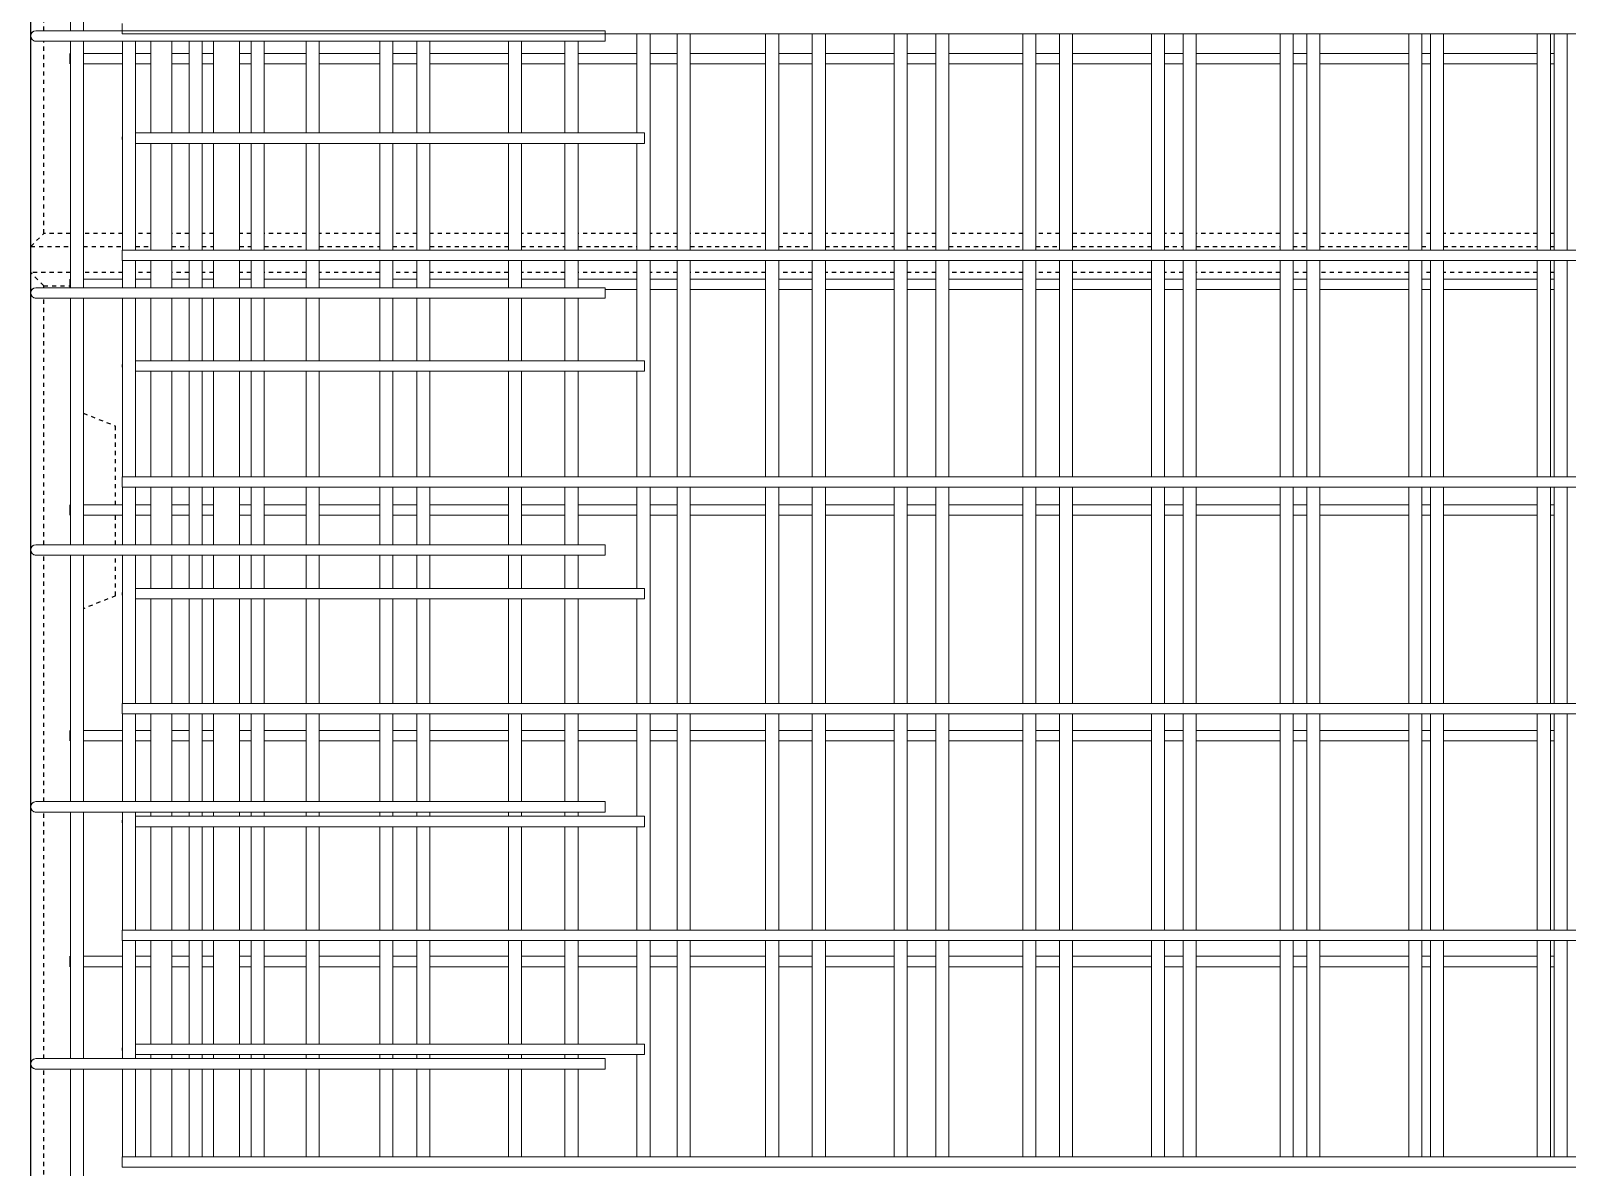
# Model space of a CAD drawing. Header units: millimetres. Extents: x -7118 to 5307, y -2677 to 10400.
# Drawn here: x -4296 to -3119, y 2975 to 3845 of the extents above; entities that cross this region are included whole.
import ezdxf

# ---------------------------------------------------------------- set-up
doc = ezdxf.new("R2010")
doc.units = ezdxf.units.MM
doc.linetypes.add('Dash', pattern=[6.36, 3.18, -3.18])
for name, color, linetype, lineweight in [('A-WALL', 113, 'Continuous', 25), ('A-WALL-HDLN', 110, 'Dash', 25), ('S-RBAR', 171, 'Continuous', 18)]:
    doc.layers.add(name, color=color, linetype=linetype, lineweight=lineweight)

msp = doc.modelspace()

# ---------------------------------------------------------------- linework, layer by layer
at = {"layer": 'A-WALL'}
msp.add_line((-4296.19617, -1395), (-4296.19617, 7060), dxfattribs=at)
at = {"layer": 'A-WALL-HDLN'}
for p, q in [((-4286.19359, 3845.22222), (-4286.19359, 4034)), ((-4286.19359, 3690), (-4286.19359, 3837.22222)), ((-4296.19445, 3679.99914), (-4286.19359, 3690)), ((-4265.84482, 3690), (-4286.19359, 3690)), ((-4225.89942, 3690), (-4255.84482, 3690)), ((-4204.19617, 3690), (-4215.89942, 3690)), ((-4174.89211, 3690), (-4188.19617, 3690)), ((-4156.19617, 3690), (-4164.89211, 3690)), ((-4127.39456, 3690), (-4136.19617, 3690)), ((-4085.18941, 3690), (-4117.39456, 3690)), ((-4028.8897, 3690), (-4075.18941, 3690)), ((-4000.48671, 3690), (-4018.8897, 3690)), ((-3930.38485, 3690), (-3990.48671, 3690)), ((-3887.03401, 3690), (-3920.38485, 3690)), ((-3831.87999, 3690), (-3877.03401, 3690)), ((-3801.0813, 3690), (-3821.87999, 3690)), ((-3733.37513, 3690), (-3791.0813, 3690)), ((-3697.6286, 3690), (-3723.37513, 3690)), ((-3634.87027, 3690), (-3687.6286, 3690)), ((-3602.9259, 3690), (-3624.87027, 3690)), ((-3536.36542, 3690), (-3592.9259, 3690)), ((-3508.2232, 3690), (-3526.36542, 3690)), ((-3437.86056, 3690), (-3498.2232, 3690)), ((-3413.52049, 3690), (-3427.86056, 3690)), ((-3339.3557, 3690), (-3403.52049, 3690)), ((-3318.81779, 3690), (-3329.3557, 3690)), ((-3240.85084, 3690), (-3308.81779, 3690)), ((-3224.11509, 3690), (-3230.85084, 3690)), ((-3142.34599, 3690), (-3214.11509, 3690)), ((-3129.41239, 3690), (-3132.34599, 3690)), ((-4296.19617, 3680), (-4265.84482, 3680)), ((-4255.84482, 3680), (-4225.89942, 3680)), ((-4215.89942, 3680), (-4204.19617, 3680)), ((-4188.19617, 3680), (-4174.89211, 3680)), ((-4164.89211, 3680), (-4156.19617, 3680)), ((-4136.19617, 3680), (-4127.39456, 3680)), ((-4117.39456, 3680), (-4085.18941, 3680)), ((-4075.18941, 3680), (-4028.8897, 3680)), ((-4018.8897, 3680), (-4000.48671, 3680)), ((-3990.48671, 3680), (-3930.38485, 3680)), ((-3920.38485, 3680), (-3887.03401, 3680)), ((-3877.03401, 3680), (-3831.87999, 3680)), ((-3821.87999, 3680), (-3801.0813, 3680)), ((-3791.0813, 3680), (-3733.37513, 3680)), ((-3723.37513, 3680), (-3697.6286, 3680)), ((-3687.6286, 3680), (-3634.87027, 3680)), ((-3624.87027, 3680), (-3602.9259, 3680)), ((-3592.9259, 3680), (-3536.36542, 3680)), ((-3526.36542, 3680), (-3508.2232, 3680)), ((-3498.2232, 3680), (-3437.86056, 3680)), ((-3427.86056, 3680), (-3413.52049, 3680)), ((-3403.52049, 3680), (-3339.3557, 3680)), ((-3329.3557, 3680), (-3318.81779, 3680)), ((-3308.81779, 3680), (-3240.85084, 3680)), ((-3230.85084, 3680), (-3224.11509, 3680)), ((-3214.11509, 3680), (-3142.34599, 3680)), ((-3132.34599, 3680), (-3129.41239, 3680)), ((-4265.84482, 3660), (-4296.19617, 3660)), ((-4286.19359, 3650), (-4296.19445, 3660.00086)), ((-4225.89942, 3660), (-4255.84482, 3660)), ((-4204.19617, 3660), (-4215.89942, 3660)), ((-4174.89211, 3660), (-4188.19617, 3660)), ((-4156.19617, 3660), (-4164.89211, 3660)), ((-4127.39456, 3660), (-4136.19617, 3660)), ((-4085.18941, 3660), (-4117.39456, 3660)), ((-4028.8897, 3660), (-4075.18941, 3660)), ((-4000.48671, 3660), (-4018.8897, 3660)), ((-3930.38485, 3660), (-3990.48671, 3660)), ((-3887.03401, 3660), (-3920.38485, 3660)), ((-3831.87999, 3660), (-3877.03401, 3660)), ((-3801.0813, 3660), (-3821.87999, 3660)), ((-3733.37513, 3660), (-3791.0813, 3660)), ((-3697.6286, 3660), (-3723.37513, 3660)), ((-3634.87027, 3660), (-3687.6286, 3660)), ((-3602.9259, 3660), (-3624.87027, 3660)), ((-3536.36542, 3660), (-3592.9259, 3660)), ((-3508.2232, 3660), (-3526.36542, 3660)), ((-3437.86056, 3660), (-3498.2232, 3660)), ((-3413.52049, 3660), (-3427.86056, 3660)), ((-3339.3557, 3660), (-3403.52049, 3660)), ((-3318.81779, 3660), (-3329.3557, 3660)), ((-3240.85084, 3660), (-3308.81779, 3660)), ((-3224.11509, 3660), (-3230.85084, 3660)), ((-3142.34599, 3660), (-3214.11509, 3660)), ((-3129.41239, 3660), (-3132.34599, 3660)), ((-4286.19359, 3648.44444), (-4286.19359, 3650)), ((-4286.19359, 3650), (-4266.19617, 3650)), ((-4286.19359, 3451.66667), (-4286.19359, 3640.44444)), ((-4255.84482, 3552.35946), (-4231.19617, 3542.5)), ((-4231.19617, 3482.15385), (-4231.19617, 3542.5)), ((-4231.19617, 3451.66667), (-4231.19617, 3474.15385)), ((-4286.19359, 3254.88889), (-4286.19359, 3443.66667)), ((-4231.19617, 3412.5), (-4231.19617, 3443.66667)), ((-4231.19617, 3412.5), (-4255.84482, 3402.64054)), ((-4286.19359, 3058.11111), (-4286.19359, 3246.88889)), ((-4286.19359, 2861.33333), (-4286.19359, 3050.11111))]:
    msp.add_line(p, q, dxfattribs=at)
at = {"layer": 'S-RBAR'}
for p, q in [((-4265.84482, 3845.22222), (-4265.84482, 4034)), ((-4255.84482, 3845.22222), (-4255.84482, 4034)), ((-4226.19617, 3842.88462), (-4226.19617, 3850.88462)), ((-4272.19617, 3845.22222), (-4292.19617, 3845.22222)), ((-4272.19617, 3837.22222), (-4292.19617, 3837.22222)), ((-4272.19617, 3845.22222), (-3856.19617, 3845.22222)), ((-4272.19617, 3837.22222), (-3856.19617, 3837.22222)), ((-4265.84482, 3648.44444), (-4265.84482, 3837.22222)), ((-4255.84482, 3648.44444), (-4255.84482, 3837.22222)), ((-4226.19617, 3842.88462), (-2591.19617, 3842.88462)), ((-4225.89942, 3677.28846), (-4225.89942, 3837.22222)), ((-4215.89942, 3677.28846), (-4215.89942, 3837.22222)), ((-4204.19617, 3766.94118), (-4204.19617, 3837.22222)), ((-4188.19617, 3766.94118), (-4188.19617, 3837.22222)), ((-4174.89211, 3766.94118), (-4174.89211, 3837.22222)), ((-4164.89211, 3766.94118), (-4164.89211, 3837.22222)), ((-4156.19617, 3766.94118), (-4156.19617, 3837.22222)), ((-4136.19617, 3766.94118), (-4136.19617, 3837.22222)), ((-4127.39456, 3766.94118), (-4127.39456, 3837.22222)), ((-4117.39456, 3766.94118), (-4117.39456, 3837.22222)), ((-4085.18941, 3766.94118), (-4085.18941, 3837.22222)), ((-4075.18941, 3766.94118), (-4075.18941, 3837.22222)), ((-4028.8897, 3766.94118), (-4028.8897, 3837.22222)), ((-4018.8897, 3766.94118), (-4018.8897, 3837.22222)), ((-4000.48671, 3766.94118), (-4000.48671, 3837.22222)), ((-3990.48671, 3766.94118), (-3990.48671, 3837.22222)), ((-3930.38485, 3766.94118), (-3930.38485, 3837.22222)), ((-3920.38485, 3766.94118), (-3920.38485, 3837.22222)), ((-3887.03401, 3766.94118), (-3887.03401, 3837.22222)), ((-3877.03401, 3766.94118), (-3877.03401, 3837.22222)), ((-3856.19617, 3837.22222), (-3856.19617, 3845.22222)), ((-3831.87999, 3766.94118), (-3831.87999, 3842.88462)), ((-3821.87999, 3677.28846), (-3821.87999, 3842.88462)), ((-3801.0813, 3677.28846), (-3801.0813, 3842.88462)), ((-3791.0813, 3677.28846), (-3791.0813, 3842.88462)), ((-3733.37513, 3677.28846), (-3733.37513, 3842.88462)), ((-3723.37513, 3677.28846), (-3723.37513, 3842.88462)), ((-3697.6286, 3677.28846), (-3697.6286, 3842.88462)), ((-3687.6286, 3677.28846), (-3687.6286, 3842.88462)), ((-3634.87027, 3677.28846), (-3634.87027, 3842.88462)), ((-3624.87027, 3677.28846), (-3624.87027, 3842.88462)), ((-3602.9259, 3677.28846), (-3602.9259, 3842.88462)), ((-3592.9259, 3677.28846), (-3592.9259, 3842.88462)), ((-3536.36542, 3677.28846), (-3536.36542, 3842.88462)), ((-3526.36542, 3677.28846), (-3526.36542, 3842.88462)), ((-3508.2232, 3677.28846), (-3508.2232, 3842.88462)), ((-3498.2232, 3677.28846), (-3498.2232, 3842.88462)), ((-3437.86056, 3677.28846), (-3437.86056, 3842.88462)), ((-3427.86056, 3677.28846), (-3427.86056, 3842.88462)), ((-3413.52049, 3677.28846), (-3413.52049, 3842.88462)), ((-3403.52049, 3677.28846), (-3403.52049, 3842.88462)), ((-3339.3557, 3677.28846), (-3339.3557, 3842.88462)), ((-3329.3557, 3677.28846), (-3329.3557, 3842.88462)), ((-3318.81779, 3677.28846), (-3318.81779, 3842.88462)), ((-3308.81779, 3677.28846), (-3308.81779, 3842.88462)), ((-3240.85084, 3677.28846), (-3240.85084, 3842.88462)), ((-3230.85084, 3677.28846), (-3230.85084, 3842.88462)), ((-3224.11509, 3677.28846), (-3224.11509, 3842.88462)), ((-3214.11509, 3677.28846), (-3214.11509, 3842.88462)), ((-3142.34599, 3677.28846), (-3142.34599, 3842.88462)), ((-3132.34599, 3677.28846), (-3132.34599, 3842.88462)), ((-3129.41239, 3677.28846), (-3129.41239, 3842.88462)), ((-3119.41239, 3677.28846), (-3119.41239, 3842.88462)), ((-4266.19617, 3819.80769), (-4266.19617, 3827.80769)), ((-4255.84482, 3827.80769), (-4225.89942, 3827.80769)), ((-4215.89942, 3827.80769), (-4204.19617, 3827.80769)), ((-4188.19617, 3827.80769), (-4174.89211, 3827.80769)), ((-4164.89211, 3827.80769), (-4156.19617, 3827.80769)), ((-4136.19617, 3827.80769), (-4127.39456, 3827.80769)), ((-4117.39456, 3827.80769), (-4085.18941, 3827.80769)), ((-4075.18941, 3827.80769), (-4028.8897, 3827.80769)), ((-4018.8897, 3827.80769), (-4000.48671, 3827.80769)), ((-3990.48671, 3827.80769), (-3930.38485, 3827.80769)), ((-3920.38485, 3827.80769), (-3887.03401, 3827.80769)), ((-3877.03401, 3827.80769), (-3831.87999, 3827.80769)), ((-3821.87999, 3827.80769), (-3801.0813, 3827.80769)), ((-3791.0813, 3827.80769), (-3733.37513, 3827.80769)), ((-3723.37513, 3827.80769), (-3697.6286, 3827.80769)), ((-3687.6286, 3827.80769), (-3634.87027, 3827.80769)), ((-3624.87027, 3827.80769), (-3602.9259, 3827.80769)), ((-3592.9259, 3827.80769), (-3536.36542, 3827.80769)), ((-3526.36542, 3827.80769), (-3508.2232, 3827.80769)), ((-3498.2232, 3827.80769), (-3437.86056, 3827.80769)), ((-3427.86056, 3827.80769), (-3413.52049, 3827.80769)), ((-3403.52049, 3827.80769), (-3339.3557, 3827.80769)), ((-3329.3557, 3827.80769), (-3318.81779, 3827.80769)), ((-3308.81779, 3827.80769), (-3240.85084, 3827.80769)), ((-3230.85084, 3827.80769), (-3224.11509, 3827.80769)), ((-3214.11509, 3827.80769), (-3142.34599, 3827.80769)), ((-3132.34599, 3827.80769), (-3129.41239, 3827.80769)), ((-4255.84482, 3819.80769), (-4225.89942, 3819.80769)), ((-4215.89942, 3819.80769), (-4204.19617, 3819.80769)), ((-4188.19617, 3819.80769), (-4174.89211, 3819.80769)), ((-4164.89211, 3819.80769), (-4156.19617, 3819.80769)), ((-4136.19617, 3819.80769), (-4127.39456, 3819.80769)), ((-4117.39456, 3819.80769), (-4085.18941, 3819.80769)), ((-4075.18941, 3819.80769), (-4028.8897, 3819.80769)), ((-4018.8897, 3819.80769), (-4000.48671, 3819.80769)), ((-3990.48671, 3819.80769), (-3930.38485, 3819.80769)), ((-3920.38485, 3819.80769), (-3887.03401, 3819.80769)), ((-3877.03401, 3819.80769), (-3831.87999, 3819.80769)), ((-3821.87999, 3819.80769), (-3801.0813, 3819.80769)), ((-3791.0813, 3819.80769), (-3733.37513, 3819.80769)), ((-3723.37513, 3819.80769), (-3697.6286, 3819.80769)), ((-3687.6286, 3819.80769), (-3634.87027, 3819.80769)), ((-3624.87027, 3819.80769), (-3602.9259, 3819.80769)), ((-3592.9259, 3819.80769), (-3536.36542, 3819.80769)), ((-3526.36542, 3819.80769), (-3508.2232, 3819.80769)), ((-3498.2232, 3819.80769), (-3437.86056, 3819.80769)), ((-3427.86056, 3819.80769), (-3413.52049, 3819.80769)), ((-3403.52049, 3819.80769), (-3339.3557, 3819.80769)), ((-3329.3557, 3819.80769), (-3318.81779, 3819.80769)), ((-3308.81779, 3819.80769), (-3240.85084, 3819.80769)), ((-3230.85084, 3819.80769), (-3224.11509, 3819.80769)), ((-3214.11509, 3819.80769), (-3142.34599, 3819.80769)), ((-3132.34599, 3819.80769), (-3129.41239, 3819.80769)), ((-4186.19617, 3766.94118), (-4216.26621, 3766.94118)), ((-4186.19617, 3766.94118), (-3826.19617, 3766.94118)), ((-3826.19617, 3758.94118), (-3826.19617, 3766.94118)), ((-4186.19617, 3758.94118), (-4216.26621, 3758.94118)), ((-4204.19617, 3677.28846), (-4204.19617, 3758.94118)), ((-4188.19617, 3677.28846), (-4188.19617, 3758.94118)), ((-4186.19617, 3758.94118), (-3826.19617, 3758.94118)), ((-4174.89211, 3677.28846), (-4174.89211, 3758.94118)), ((-4164.89211, 3677.28846), (-4164.89211, 3758.94118)), ((-4156.19617, 3677.28846), (-4156.19617, 3758.94118)), ((-4136.19617, 3677.28846), (-4136.19617, 3758.94118)), ((-4127.39456, 3677.28846), (-4127.39456, 3758.94118)), ((-4117.39456, 3677.28846), (-4117.39456, 3758.94118)), ((-4085.18941, 3677.28846), (-4085.18941, 3758.94118)), ((-4075.18941, 3677.28846), (-4075.18941, 3758.94118)), ((-4028.8897, 3677.28846), (-4028.8897, 3758.94118)), ((-4018.8897, 3677.28846), (-4018.8897, 3758.94118)), ((-4000.48671, 3677.28846), (-4000.48671, 3758.94118)), ((-3990.48671, 3677.28846), (-3990.48671, 3758.94118)), ((-3930.38485, 3677.28846), (-3930.38485, 3758.94118)), ((-3920.38485, 3677.28846), (-3920.38485, 3758.94118)), ((-3887.03401, 3677.28846), (-3887.03401, 3758.94118)), ((-3877.03401, 3677.28846), (-3877.03401, 3758.94118)), ((-3831.87999, 3677.28846), (-3831.87999, 3758.94118)), ((-4226.19617, 3677.28846), (-2591.19617, 3677.28846)), ((-4226.19617, 3669.28846), (-4226.19617, 3677.28846)), ((-4226.19617, 3669.28846), (-2591.19617, 3669.28846)), ((-4225.89942, 3648.44444), (-4225.89942, 3669.28846)), ((-4215.89942, 3648.44444), (-4215.89942, 3669.28846)), ((-4204.19617, 3648.44444), (-4204.19617, 3669.28846)), ((-4188.19617, 3648.44444), (-4188.19617, 3669.28846)), ((-4174.89211, 3648.44444), (-4174.89211, 3669.28846)), ((-4164.89211, 3648.44444), (-4164.89211, 3669.28846)), ((-4156.19617, 3648.44444), (-4156.19617, 3669.28846)), ((-4136.19617, 3648.44444), (-4136.19617, 3669.28846)), ((-4127.39456, 3648.44444), (-4127.39456, 3669.28846)), ((-4117.39456, 3648.44444), (-4117.39456, 3669.28846)), ((-4085.18941, 3648.44444), (-4085.18941, 3669.28846)), ((-4075.18941, 3648.44444), (-4075.18941, 3669.28846)), ((-4028.8897, 3648.44444), (-4028.8897, 3669.28846)), ((-4018.8897, 3648.44444), (-4018.8897, 3669.28846)), ((-4000.48671, 3648.44444), (-4000.48671, 3669.28846)), ((-3990.48671, 3648.44444), (-3990.48671, 3669.28846)), ((-3930.38485, 3648.44444), (-3930.38485, 3669.28846)), ((-3920.38485, 3648.44444), (-3920.38485, 3669.28846)), ((-3887.03401, 3648.44444), (-3887.03401, 3669.28846)), ((-3877.03401, 3648.44444), (-3877.03401, 3669.28846)), ((-3831.87999, 3592.52941), (-3831.87999, 3669.28846)), ((-3821.87999, 3503.69231), (-3821.87999, 3669.28846)), ((-3801.0813, 3503.69231), (-3801.0813, 3669.28846)), ((-3791.0813, 3503.69231), (-3791.0813, 3669.28846)), ((-3733.37513, 3503.69231), (-3733.37513, 3669.28846)), ((-3723.37513, 3503.69231), (-3723.37513, 3669.28846)), ((-3697.6286, 3503.69231), (-3697.6286, 3669.28846)), ((-3687.6286, 3503.69231), (-3687.6286, 3669.28846)), ((-3634.87027, 3503.69231), (-3634.87027, 3669.28846)), ((-3624.87027, 3503.69231), (-3624.87027, 3669.28846)), ((-3602.9259, 3503.69231), (-3602.9259, 3669.28846)), ((-3592.9259, 3503.69231), (-3592.9259, 3669.28846)), ((-3536.36542, 3503.69231), (-3536.36542, 3669.28846)), ((-3526.36542, 3503.69231), (-3526.36542, 3669.28846)), ((-3508.2232, 3503.69231), (-3508.2232, 3669.28846)), ((-3498.2232, 3503.69231), (-3498.2232, 3669.28846)), ((-3437.86056, 3503.69231), (-3437.86056, 3669.28846)), ((-3427.86056, 3503.69231), (-3427.86056, 3669.28846)), ((-3413.52049, 3503.69231), (-3413.52049, 3669.28846)), ((-3403.52049, 3503.69231), (-3403.52049, 3669.28846)), ((-3339.3557, 3503.69231), (-3339.3557, 3669.28846)), ((-3329.3557, 3503.69231), (-3329.3557, 3669.28846)), ((-3318.81779, 3503.69231), (-3318.81779, 3669.28846)), ((-3308.81779, 3503.69231), (-3308.81779, 3669.28846)), ((-3240.85084, 3503.69231), (-3240.85084, 3669.28846)), ((-3230.85084, 3503.69231), (-3230.85084, 3669.28846)), ((-3224.11509, 3503.69231), (-3224.11509, 3669.28846)), ((-3214.11509, 3503.69231), (-3214.11509, 3669.28846)), ((-3142.34599, 3503.69231), (-3142.34599, 3669.28846)), ((-3132.34599, 3503.69231), (-3132.34599, 3669.28846)), ((-3129.41239, 3503.69231), (-3129.41239, 3669.28846)), ((-3119.41239, 3503.69231), (-3119.41239, 3669.28846)), ((-4272.19617, 3648.44444), (-4292.19617, 3648.44444)), ((-4272.19617, 3648.44444), (-3856.19617, 3648.44444)), ((-4266.19617, 3648.44444), (-4266.19617, 3654.98077)), ((-4255.84482, 3654.98077), (-4225.89942, 3654.98077)), ((-4215.89942, 3654.98077), (-4204.19617, 3654.98077)), ((-4188.19617, 3654.98077), (-4174.89211, 3654.98077)), ((-4164.89211, 3654.98077), (-4156.19617, 3654.98077)), ((-4136.19617, 3654.98077), (-4127.39456, 3654.98077)), ((-4117.39456, 3654.98077), (-4085.18941, 3654.98077)), ((-4075.18941, 3654.98077), (-4028.8897, 3654.98077)), ((-4018.8897, 3654.98077), (-4000.48671, 3654.98077)), ((-3990.48671, 3654.98077), (-3930.38485, 3654.98077)), ((-3920.38485, 3654.98077), (-3887.03401, 3654.98077)), ((-3877.03401, 3654.98077), (-3831.87999, 3654.98077)), ((-3856.19617, 3640.44444), (-3856.19617, 3648.44444)), ((-3821.87999, 3654.98077), (-3801.0813, 3654.98077)), ((-3791.0813, 3654.98077), (-3733.37513, 3654.98077)), ((-3723.37513, 3654.98077), (-3697.6286, 3654.98077)), ((-3687.6286, 3654.98077), (-3634.87027, 3654.98077)), ((-3624.87027, 3654.98077), (-3602.9259, 3654.98077)), ((-3592.9259, 3654.98077), (-3536.36542, 3654.98077)), ((-3526.36542, 3654.98077), (-3508.2232, 3654.98077)), ((-3498.2232, 3654.98077), (-3437.86056, 3654.98077)), ((-3427.86056, 3654.98077), (-3413.52049, 3654.98077)), ((-3403.52049, 3654.98077), (-3339.3557, 3654.98077)), ((-3329.3557, 3654.98077), (-3318.81779, 3654.98077)), ((-3308.81779, 3654.98077), (-3240.85084, 3654.98077)), ((-3230.85084, 3654.98077), (-3224.11509, 3654.98077)), ((-3214.11509, 3654.98077), (-3142.34599, 3654.98077)), ((-3132.34599, 3654.98077), (-3129.41239, 3654.98077)), ((-4272.19617, 3640.44444), (-4292.19617, 3640.44444)), ((-4272.19617, 3640.44444), (-3856.19617, 3640.44444)), ((-4265.84482, 3451.66667), (-4265.84482, 3640.44444)), ((-4255.84482, 3451.66667), (-4255.84482, 3640.44444)), ((-4225.89942, 3503.69231), (-4225.89942, 3640.44444)), ((-4215.89942, 3503.69231), (-4215.89942, 3640.44444)), ((-4204.19617, 3592.52941), (-4204.19617, 3640.44444)), ((-4188.19617, 3592.52941), (-4188.19617, 3640.44444)), ((-4174.89211, 3592.52941), (-4174.89211, 3640.44444)), ((-4164.89211, 3592.52941), (-4164.89211, 3640.44444)), ((-4156.19617, 3592.52941), (-4156.19617, 3640.44444)), ((-4136.19617, 3592.52941), (-4136.19617, 3640.44444)), ((-4127.39456, 3592.52941), (-4127.39456, 3640.44444)), ((-4117.39456, 3592.52941), (-4117.39456, 3640.44444)), ((-4085.18941, 3592.52941), (-4085.18941, 3640.44444)), ((-4075.18941, 3592.52941), (-4075.18941, 3640.44444)), ((-4028.8897, 3592.52941), (-4028.8897, 3640.44444)), ((-4018.8897, 3592.52941), (-4018.8897, 3640.44444)), ((-4000.48671, 3592.52941), (-4000.48671, 3640.44444)), ((-3990.48671, 3592.52941), (-3990.48671, 3640.44444)), ((-3930.38485, 3592.52941), (-3930.38485, 3640.44444)), ((-3920.38485, 3592.52941), (-3920.38485, 3640.44444)), ((-3887.03401, 3592.52941), (-3887.03401, 3640.44444)), ((-3877.03401, 3592.52941), (-3877.03401, 3640.44444)), ((-3856.19617, 3646.98077), (-3831.87999, 3646.98077)), ((-3821.87999, 3646.98077), (-3801.0813, 3646.98077)), ((-3791.0813, 3646.98077), (-3733.37513, 3646.98077)), ((-3723.37513, 3646.98077), (-3697.6286, 3646.98077)), ((-3687.6286, 3646.98077), (-3634.87027, 3646.98077)), ((-3624.87027, 3646.98077), (-3602.9259, 3646.98077)), ((-3592.9259, 3646.98077), (-3536.36542, 3646.98077)), ((-3526.36542, 3646.98077), (-3508.2232, 3646.98077)), ((-3498.2232, 3646.98077), (-3437.86056, 3646.98077)), ((-3427.86056, 3646.98077), (-3413.52049, 3646.98077)), ((-3403.52049, 3646.98077), (-3339.3557, 3646.98077)), ((-3329.3557, 3646.98077), (-3318.81779, 3646.98077)), ((-3308.81779, 3646.98077), (-3240.85084, 3646.98077)), ((-3230.85084, 3646.98077), (-3224.11509, 3646.98077)), ((-3214.11509, 3646.98077), (-3142.34599, 3646.98077)), ((-3132.34599, 3646.98077), (-3129.41239, 3646.98077)), ((-4186.19617, 3592.52941), (-4216.26621, 3592.52941)), ((-4186.19617, 3592.52941), (-3826.19617, 3592.52941)), ((-3826.19617, 3584.52941), (-3826.19617, 3592.52941)), ((-4186.19617, 3584.52941), (-4216.26621, 3584.52941)), ((-4204.19617, 3503.69231), (-4204.19617, 3584.52941)), ((-4188.19617, 3503.69231), (-4188.19617, 3584.52941)), ((-4186.19617, 3584.52941), (-3826.19617, 3584.52941)), ((-4174.89211, 3503.69231), (-4174.89211, 3584.52941)), ((-4164.89211, 3503.69231), (-4164.89211, 3584.52941)), ((-4156.19617, 3503.69231), (-4156.19617, 3584.52941)), ((-4136.19617, 3503.69231), (-4136.19617, 3584.52941)), ((-4127.39456, 3503.69231), (-4127.39456, 3584.52941)), ((-4117.39456, 3503.69231), (-4117.39456, 3584.52941)), ((-4085.18941, 3503.69231), (-4085.18941, 3584.52941)), ((-4075.18941, 3503.69231), (-4075.18941, 3584.52941)), ((-4028.8897, 3503.69231), (-4028.8897, 3584.52941)), ((-4018.8897, 3503.69231), (-4018.8897, 3584.52941)), ((-4000.48671, 3503.69231), (-4000.48671, 3584.52941)), ((-3990.48671, 3503.69231), (-3990.48671, 3584.52941)), ((-3930.38485, 3503.69231), (-3930.38485, 3584.52941)), ((-3920.38485, 3503.69231), (-3920.38485, 3584.52941)), ((-3887.03401, 3503.69231), (-3887.03401, 3584.52941)), ((-3877.03401, 3503.69231), (-3877.03401, 3584.52941)), ((-3831.87999, 3503.69231), (-3831.87999, 3584.52941)), ((-4226.19617, 3503.69231), (-2591.19617, 3503.69231)), ((-4226.19617, 3495.69231), (-4226.19617, 3503.69231)), ((-4226.19617, 3495.69231), (-2591.19617, 3495.69231)), ((-4225.89942, 3451.66667), (-4225.89942, 3495.69231)), ((-4215.89942, 3451.66667), (-4215.89942, 3495.69231)), ((-4204.19617, 3451.66667), (-4204.19617, 3495.69231)), ((-4188.19617, 3451.66667), (-4188.19617, 3495.69231)), ((-4174.89211, 3451.66667), (-4174.89211, 3495.69231)), ((-4164.89211, 3451.66667), (-4164.89211, 3495.69231)), ((-4156.19617, 3451.66667), (-4156.19617, 3495.69231)), ((-4136.19617, 3451.66667), (-4136.19617, 3495.69231)), ((-4127.39456, 3451.66667), (-4127.39456, 3495.69231)), ((-4117.39456, 3451.66667), (-4117.39456, 3495.69231)), ((-4085.18941, 3451.66667), (-4085.18941, 3495.69231)), ((-4075.18941, 3451.66667), (-4075.18941, 3495.69231)), ((-4028.8897, 3451.66667), (-4028.8897, 3495.69231)), ((-4018.8897, 3451.66667), (-4018.8897, 3495.69231)), ((-4000.48671, 3451.66667), (-4000.48671, 3495.69231)), ((-3990.48671, 3451.66667), (-3990.48671, 3495.69231)), ((-3930.38485, 3451.66667), (-3930.38485, 3495.69231)), ((-3920.38485, 3451.66667), (-3920.38485, 3495.69231)), ((-3887.03401, 3451.66667), (-3887.03401, 3495.69231)), ((-3877.03401, 3451.66667), (-3877.03401, 3495.69231)), ((-3831.87999, 3418.11765), (-3831.87999, 3495.69231)), ((-3821.87999, 3330.09615), (-3821.87999, 3495.69231)), ((-3801.0813, 3330.09615), (-3801.0813, 3495.69231)), ((-3791.0813, 3330.09615), (-3791.0813, 3495.69231)), ((-3733.37513, 3330.09615), (-3733.37513, 3495.69231)), ((-3723.37513, 3330.09615), (-3723.37513, 3495.69231)), ((-3697.6286, 3330.09615), (-3697.6286, 3495.69231)), ((-3687.6286, 3330.09615), (-3687.6286, 3495.69231)), ((-3634.87027, 3330.09615), (-3634.87027, 3495.69231)), ((-3624.87027, 3330.09615), (-3624.87027, 3495.69231)), ((-3602.9259, 3330.09615), (-3602.9259, 3495.69231)), ((-3592.9259, 3330.09615), (-3592.9259, 3495.69231)), ((-3536.36542, 3330.09615), (-3536.36542, 3495.69231)), ((-3526.36542, 3330.09615), (-3526.36542, 3495.69231)), ((-3508.2232, 3330.09615), (-3508.2232, 3495.69231)), ((-3498.2232, 3330.09615), (-3498.2232, 3495.69231)), ((-3437.86056, 3330.09615), (-3437.86056, 3495.69231)), ((-3427.86056, 3330.09615), (-3427.86056, 3495.69231)), ((-3413.52049, 3330.09615), (-3413.52049, 3495.69231)), ((-3403.52049, 3330.09615), (-3403.52049, 3495.69231)), ((-3339.3557, 3330.09615), (-3339.3557, 3495.69231)), ((-3329.3557, 3330.09615), (-3329.3557, 3495.69231)), ((-3318.81779, 3330.09615), (-3318.81779, 3495.69231)), ((-3308.81779, 3330.09615), (-3308.81779, 3495.69231)), ((-3240.85084, 3330.09615), (-3240.85084, 3495.69231)), ((-3230.85084, 3330.09615), (-3230.85084, 3495.69231)), ((-3224.11509, 3330.09615), (-3224.11509, 3495.69231)), ((-3214.11509, 3330.09615), (-3214.11509, 3495.69231)), ((-3142.34599, 3330.09615), (-3142.34599, 3495.69231)), ((-3132.34599, 3330.09615), (-3132.34599, 3495.69231)), ((-3129.41239, 3330.09615), (-3129.41239, 3495.69231)), ((-3119.41239, 3330.09615), (-3119.41239, 3495.69231)), ((-4266.19617, 3474.15385), (-4266.19617, 3482.15385)), ((-4255.84482, 3482.15385), (-4225.89942, 3482.15385)), ((-4255.84482, 3474.15385), (-4225.89942, 3474.15385)), ((-4215.89942, 3482.15385), (-4204.19617, 3482.15385)), ((-4215.89942, 3474.15385), (-4204.19617, 3474.15385)), ((-4188.19617, 3482.15385), (-4174.89211, 3482.15385)), ((-4188.19617, 3474.15385), (-4174.89211, 3474.15385)), ((-4164.89211, 3482.15385), (-4156.19617, 3482.15385)), ((-4164.89211, 3474.15385), (-4156.19617, 3474.15385)), ((-4136.19617, 3482.15385), (-4127.39456, 3482.15385)), ((-4136.19617, 3474.15385), (-4127.39456, 3474.15385)), ((-4117.39456, 3482.15385), (-4085.18941, 3482.15385)), ((-4117.39456, 3474.15385), (-4085.18941, 3474.15385)), ((-4075.18941, 3482.15385), (-4028.8897, 3482.15385)), ((-4075.18941, 3474.15385), (-4028.8897, 3474.15385)), ((-4018.8897, 3482.15385), (-4000.48671, 3482.15385)), ((-4018.8897, 3474.15385), (-4000.48671, 3474.15385)), ((-3990.48671, 3482.15385), (-3930.38485, 3482.15385)), ((-3990.48671, 3474.15385), (-3930.38485, 3474.15385)), ((-3920.38485, 3482.15385), (-3887.03401, 3482.15385)), ((-3920.38485, 3474.15385), (-3887.03401, 3474.15385)), ((-3877.03401, 3482.15385), (-3831.87999, 3482.15385)), ((-3877.03401, 3474.15385), (-3831.87999, 3474.15385)), ((-3821.87999, 3482.15385), (-3801.0813, 3482.15385)), ((-3821.87999, 3474.15385), (-3801.0813, 3474.15385)), ((-3791.0813, 3482.15385), (-3733.37513, 3482.15385)), ((-3791.0813, 3474.15385), (-3733.37513, 3474.15385)), ((-3723.37513, 3482.15385), (-3697.6286, 3482.15385)), ((-3723.37513, 3474.15385), (-3697.6286, 3474.15385)), ((-3687.6286, 3482.15385), (-3634.87027, 3482.15385)), ((-3687.6286, 3474.15385), (-3634.87027, 3474.15385)), ((-3624.87027, 3482.15385), (-3602.9259, 3482.15385)), ((-3624.87027, 3474.15385), (-3602.9259, 3474.15385)), ((-3592.9259, 3482.15385), (-3536.36542, 3482.15385)), ((-3592.9259, 3474.15385), (-3536.36542, 3474.15385)), ((-3526.36542, 3482.15385), (-3508.2232, 3482.15385)), ((-3526.36542, 3474.15385), (-3508.2232, 3474.15385)), ((-3498.2232, 3482.15385), (-3437.86056, 3482.15385)), ((-3498.2232, 3474.15385), (-3437.86056, 3474.15385)), ((-3427.86056, 3482.15385), (-3413.52049, 3482.15385)), ((-3427.86056, 3474.15385), (-3413.52049, 3474.15385)), ((-3403.52049, 3482.15385), (-3339.3557, 3482.15385)), ((-3403.52049, 3474.15385), (-3339.3557, 3474.15385)), ((-3329.3557, 3482.15385), (-3318.81779, 3482.15385)), ((-3329.3557, 3474.15385), (-3318.81779, 3474.15385)), ((-3308.81779, 3482.15385), (-3240.85084, 3482.15385)), ((-3308.81779, 3474.15385), (-3240.85084, 3474.15385)), ((-3230.85084, 3482.15385), (-3224.11509, 3482.15385)), ((-3230.85084, 3474.15385), (-3224.11509, 3474.15385)), ((-3214.11509, 3482.15385), (-3142.34599, 3482.15385)), ((-3214.11509, 3474.15385), (-3142.34599, 3474.15385)), ((-3132.34599, 3482.15385), (-3129.41239, 3482.15385)), ((-3132.34599, 3474.15385), (-3129.41239, 3474.15385)), ((-4272.19617, 3451.66667), (-4292.19617, 3451.66667)), ((-4272.19617, 3451.66667), (-3856.19617, 3451.66667)), ((-3856.19617, 3443.66667), (-3856.19617, 3451.66667)), ((-4272.19617, 3443.66667), (-4292.19617, 3443.66667)), ((-4272.19617, 3443.66667), (-3856.19617, 3443.66667)), ((-4265.84482, 3254.88889), (-4265.84482, 3443.66667)), ((-4255.84482, 3254.88889), (-4255.84482, 3443.66667)), ((-4225.89942, 3330.09615), (-4225.89942, 3443.66667)), ((-4215.89942, 3330.09615), (-4215.89942, 3443.66667)), ((-4204.19617, 3418.11765), (-4204.19617, 3443.66667)), ((-4188.19617, 3418.11765), (-4188.19617, 3443.66667)), ((-4174.89211, 3418.11765), (-4174.89211, 3443.66667)), ((-4164.89211, 3418.11765), (-4164.89211, 3443.66667)), ((-4156.19617, 3418.11765), (-4156.19617, 3443.66667)), ((-4136.19617, 3418.11765), (-4136.19617, 3443.66667)), ((-4127.39456, 3418.11765), (-4127.39456, 3443.66667)), ((-4117.39456, 3418.11765), (-4117.39456, 3443.66667)), ((-4085.18941, 3418.11765), (-4085.18941, 3443.66667)), ((-4075.18941, 3418.11765), (-4075.18941, 3443.66667)), ((-4028.8897, 3418.11765), (-4028.8897, 3443.66667)), ((-4018.8897, 3418.11765), (-4018.8897, 3443.66667)), ((-4000.48671, 3418.11765), (-4000.48671, 3443.66667)), ((-3990.48671, 3418.11765), (-3990.48671, 3443.66667)), ((-3930.38485, 3418.11765), (-3930.38485, 3443.66667)), ((-3920.38485, 3418.11765), (-3920.38485, 3443.66667)), ((-3887.03401, 3418.11765), (-3887.03401, 3443.66667)), ((-3877.03401, 3418.11765), (-3877.03401, 3443.66667)), ((-4186.19617, 3418.11765), (-4216.26621, 3418.11765)), ((-4186.19617, 3418.11765), (-3826.19617, 3418.11765)), ((-3826.19617, 3410.11765), (-3826.19617, 3418.11765)), ((-4186.19617, 3410.11765), (-4216.26621, 3410.11765)), ((-4204.19617, 3330.09615), (-4204.19617, 3410.11765)), ((-4188.19617, 3330.09615), (-4188.19617, 3410.11765)), ((-4186.19617, 3410.11765), (-3826.19617, 3410.11765)), ((-4174.89211, 3330.09615), (-4174.89211, 3410.11765)), ((-4164.89211, 3330.09615), (-4164.89211, 3410.11765)), ((-4156.19617, 3330.09615), (-4156.19617, 3410.11765)), ((-4136.19617, 3330.09615), (-4136.19617, 3410.11765)), ((-4127.39456, 3330.09615), (-4127.39456, 3410.11765)), ((-4117.39456, 3330.09615), (-4117.39456, 3410.11765)), ((-4085.18941, 3330.09615), (-4085.18941, 3410.11765)), ((-4075.18941, 3330.09615), (-4075.18941, 3410.11765)), ((-4028.8897, 3330.09615), (-4028.8897, 3410.11765)), ((-4018.8897, 3330.09615), (-4018.8897, 3410.11765)), ((-4000.48671, 3330.09615), (-4000.48671, 3410.11765)), ((-3990.48671, 3330.09615), (-3990.48671, 3410.11765)), ((-3930.38485, 3330.09615), (-3930.38485, 3410.11765)), ((-3920.38485, 3330.09615), (-3920.38485, 3410.11765)), ((-3887.03401, 3330.09615), (-3887.03401, 3410.11765)), ((-3877.03401, 3330.09615), (-3877.03401, 3410.11765)), ((-3831.87999, 3330.09615), (-3831.87999, 3410.11765)), ((-4226.19617, 3330.09615), (-2591.19617, 3330.09615)), ((-4226.19617, 3322.09615), (-4226.19617, 3330.09615)), ((-4226.19617, 3322.09615), (-2591.19617, 3322.09615)), ((-4225.89942, 3254.88889), (-4225.89942, 3322.09615)), ((-4215.89942, 3254.88889), (-4215.89942, 3322.09615)), ((-4204.19617, 3254.88889), (-4204.19617, 3322.09615)), ((-4188.19617, 3254.88889), (-4188.19617, 3322.09615)), ((-4174.89211, 3254.88889), (-4174.89211, 3322.09615)), ((-4164.89211, 3254.88889), (-4164.89211, 3322.09615)), ((-4156.19617, 3254.88889), (-4156.19617, 3322.09615)), ((-4136.19617, 3254.88889), (-4136.19617, 3322.09615)), ((-4127.39456, 3254.88889), (-4127.39456, 3322.09615)), ((-4117.39456, 3254.88889), (-4117.39456, 3322.09615)), ((-4085.18941, 3254.88889), (-4085.18941, 3322.09615)), ((-4075.18941, 3254.88889), (-4075.18941, 3322.09615)), ((-4028.8897, 3254.88889), (-4028.8897, 3322.09615)), ((-4018.8897, 3254.88889), (-4018.8897, 3322.09615)), ((-4000.48671, 3254.88889), (-4000.48671, 3322.09615)), ((-3990.48671, 3254.88889), (-3990.48671, 3322.09615)), ((-3930.38485, 3254.88889), (-3930.38485, 3322.09615)), ((-3920.38485, 3254.88889), (-3920.38485, 3322.09615)), ((-3887.03401, 3254.88889), (-3887.03401, 3322.09615)), ((-3877.03401, 3254.88889), (-3877.03401, 3322.09615)), ((-3831.87999, 3243.70588), (-3831.87999, 3322.09615)), ((-3821.87999, 3156.5), (-3821.87999, 3322.09615)), ((-3801.0813, 3156.5), (-3801.0813, 3322.09615)), ((-3791.0813, 3156.5), (-3791.0813, 3322.09615)), ((-3733.37513, 3156.5), (-3733.37513, 3322.09615)), ((-3723.37513, 3156.5), (-3723.37513, 3322.09615)), ((-3697.6286, 3156.5), (-3697.6286, 3322.09615)), ((-3687.6286, 3156.5), (-3687.6286, 3322.09615)), ((-3634.87027, 3156.5), (-3634.87027, 3322.09615)), ((-3624.87027, 3156.5), (-3624.87027, 3322.09615)), ((-3602.9259, 3156.5), (-3602.9259, 3322.09615)), ((-3592.9259, 3156.5), (-3592.9259, 3322.09615)), ((-3536.36542, 3156.5), (-3536.36542, 3322.09615)), ((-3526.36542, 3156.5), (-3526.36542, 3322.09615)), ((-3508.2232, 3156.5), (-3508.2232, 3322.09615)), ((-3498.2232, 3156.5), (-3498.2232, 3322.09615)), ((-3437.86056, 3156.5), (-3437.86056, 3322.09615)), ((-3427.86056, 3156.5), (-3427.86056, 3322.09615)), ((-3413.52049, 3156.5), (-3413.52049, 3322.09615)), ((-3403.52049, 3156.5), (-3403.52049, 3322.09615)), ((-3339.3557, 3156.5), (-3339.3557, 3322.09615)), ((-3329.3557, 3156.5), (-3329.3557, 3322.09615)), ((-3318.81779, 3156.5), (-3318.81779, 3322.09615)), ((-3308.81779, 3156.5), (-3308.81779, 3322.09615)), ((-3240.85084, 3156.5), (-3240.85084, 3322.09615)), ((-3230.85084, 3156.5), (-3230.85084, 3322.09615)), ((-3224.11509, 3156.5), (-3224.11509, 3322.09615)), ((-3214.11509, 3156.5), (-3214.11509, 3322.09615)), ((-3142.34599, 3156.5), (-3142.34599, 3322.09615)), ((-3132.34599, 3156.5), (-3132.34599, 3322.09615)), ((-3129.41239, 3156.5), (-3129.41239, 3322.09615)), ((-3119.41239, 3156.5), (-3119.41239, 3322.09615)), ((-4266.19617, 3301.32692), (-4266.19617, 3309.32692)), ((-4255.84482, 3309.32692), (-4225.89942, 3309.32692)), ((-4215.89942, 3309.32692), (-4204.19617, 3309.32692)), ((-4188.19617, 3309.32692), (-4174.89211, 3309.32692)), ((-4164.89211, 3309.32692), (-4156.19617, 3309.32692)), ((-4136.19617, 3309.32692), (-4127.39456, 3309.32692)), ((-4117.39456, 3309.32692), (-4085.18941, 3309.32692)), ((-4075.18941, 3309.32692), (-4028.8897, 3309.32692)), ((-4018.8897, 3309.32692), (-4000.48671, 3309.32692)), ((-3990.48671, 3309.32692), (-3930.38485, 3309.32692)), ((-3920.38485, 3309.32692), (-3887.03401, 3309.32692)), ((-3877.03401, 3309.32692), (-3831.87999, 3309.32692)), ((-3821.87999, 3309.32692), (-3801.0813, 3309.32692)), ((-3791.0813, 3309.32692), (-3733.37513, 3309.32692)), ((-3723.37513, 3309.32692), (-3697.6286, 3309.32692)), ((-3687.6286, 3309.32692), (-3634.87027, 3309.32692)), ((-3624.87027, 3309.32692), (-3602.9259, 3309.32692)), ((-3592.9259, 3309.32692), (-3536.36542, 3309.32692)), ((-3526.36542, 3309.32692), (-3508.2232, 3309.32692)), ((-3498.2232, 3309.32692), (-3437.86056, 3309.32692)), ((-3427.86056, 3309.32692), (-3413.52049, 3309.32692)), ((-3403.52049, 3309.32692), (-3339.3557, 3309.32692)), ((-3329.3557, 3309.32692), (-3318.81779, 3309.32692)), ((-3308.81779, 3309.32692), (-3240.85084, 3309.32692)), ((-3230.85084, 3309.32692), (-3224.11509, 3309.32692)), ((-3214.11509, 3309.32692), (-3142.34599, 3309.32692)), ((-3132.34599, 3309.32692), (-3129.41239, 3309.32692)), ((-4255.84482, 3301.32692), (-4225.89942, 3301.32692)), ((-4215.89942, 3301.32692), (-4204.19617, 3301.32692)), ((-4188.19617, 3301.32692), (-4174.89211, 3301.32692)), ((-4164.89211, 3301.32692), (-4156.19617, 3301.32692)), ((-4136.19617, 3301.32692), (-4127.39456, 3301.32692)), ((-4117.39456, 3301.32692), (-4085.18941, 3301.32692)), ((-4075.18941, 3301.32692), (-4028.8897, 3301.32692)), ((-4018.8897, 3301.32692), (-4000.48671, 3301.32692)), ((-3990.48671, 3301.32692), (-3930.38485, 3301.32692)), ((-3920.38485, 3301.32692), (-3887.03401, 3301.32692)), ((-3877.03401, 3301.32692), (-3831.87999, 3301.32692)), ((-3821.87999, 3301.32692), (-3801.0813, 3301.32692)), ((-3791.0813, 3301.32692), (-3733.37513, 3301.32692)), ((-3723.37513, 3301.32692), (-3697.6286, 3301.32692)), ((-3687.6286, 3301.32692), (-3634.87027, 3301.32692)), ((-3624.87027, 3301.32692), (-3602.9259, 3301.32692)), ((-3592.9259, 3301.32692), (-3536.36542, 3301.32692)), ((-3526.36542, 3301.32692), (-3508.2232, 3301.32692)), ((-3498.2232, 3301.32692), (-3437.86056, 3301.32692)), ((-3427.86056, 3301.32692), (-3413.52049, 3301.32692)), ((-3403.52049, 3301.32692), (-3339.3557, 3301.32692)), ((-3329.3557, 3301.32692), (-3318.81779, 3301.32692)), ((-3308.81779, 3301.32692), (-3240.85084, 3301.32692)), ((-3230.85084, 3301.32692), (-3224.11509, 3301.32692)), ((-3214.11509, 3301.32692), (-3142.34599, 3301.32692)), ((-3132.34599, 3301.32692), (-3129.41239, 3301.32692)), ((-4272.19617, 3254.88889), (-4292.19617, 3254.88889)), ((-4272.19617, 3254.88889), (-3856.19617, 3254.88889)), ((-3856.19617, 3246.88889), (-3856.19617, 3254.88889)), ((-4272.19617, 3246.88889), (-4292.19617, 3246.88889)), ((-4272.19617, 3246.88889), (-3856.19617, 3246.88889)), ((-4265.84482, 3058.11111), (-4265.84482, 3246.88889)), ((-4255.84482, 3058.11111), (-4255.84482, 3246.88889)), ((-4225.89942, 3156.5), (-4225.89942, 3246.88889)), ((-4186.19617, 3243.70588), (-4216.26621, 3243.70588)), ((-4215.89942, 3156.5), (-4215.89942, 3246.88889)), ((-4204.19617, 3243.70588), (-4204.19617, 3246.88889)), ((-4188.19617, 3243.70588), (-4188.19617, 3246.88889)), ((-4186.19617, 3243.70588), (-3826.19617, 3243.70588)), ((-4174.89211, 3243.70588), (-4174.89211, 3246.88889)), ((-4164.89211, 3243.70588), (-4164.89211, 3246.88889)), ((-4156.19617, 3243.70588), (-4156.19617, 3246.88889)), ((-4136.19617, 3243.70588), (-4136.19617, 3246.88889)), ((-4127.39456, 3243.70588), (-4127.39456, 3246.88889)), ((-4117.39456, 3243.70588), (-4117.39456, 3246.88889)), ((-4085.18941, 3243.70588), (-4085.18941, 3246.88889)), ((-4075.18941, 3243.70588), (-4075.18941, 3246.88889)), ((-4028.8897, 3243.70588), (-4028.8897, 3246.88889)), ((-4018.8897, 3243.70588), (-4018.8897, 3246.88889)), ((-4000.48671, 3243.70588), (-4000.48671, 3246.88889)), ((-3990.48671, 3243.70588), (-3990.48671, 3246.88889)), ((-3930.38485, 3243.70588), (-3930.38485, 3246.88889)), ((-3920.38485, 3243.70588), (-3920.38485, 3246.88889)), ((-3887.03401, 3243.70588), (-3887.03401, 3246.88889)), ((-3877.03401, 3243.70588), (-3877.03401, 3246.88889)), ((-3826.19617, 3235.70588), (-3826.19617, 3243.70588)), ((-4186.19617, 3235.70588), (-4216.26621, 3235.70588)), ((-4204.19617, 3156.5), (-4204.19617, 3235.70588)), ((-4188.19617, 3156.5), (-4188.19617, 3235.70588)), ((-4186.19617, 3235.70588), (-3826.19617, 3235.70588)), ((-4174.89211, 3156.5), (-4174.89211, 3235.70588)), ((-4164.89211, 3156.5), (-4164.89211, 3235.70588)), ((-4156.19617, 3156.5), (-4156.19617, 3235.70588)), ((-4136.19617, 3156.5), (-4136.19617, 3235.70588)), ((-4127.39456, 3156.5), (-4127.39456, 3235.70588)), ((-4117.39456, 3156.5), (-4117.39456, 3235.70588)), ((-4085.18941, 3156.5), (-4085.18941, 3235.70588)), ((-4075.18941, 3156.5), (-4075.18941, 3235.70588)), ((-4028.8897, 3156.5), (-4028.8897, 3235.70588)), ((-4018.8897, 3156.5), (-4018.8897, 3235.70588)), ((-4000.48671, 3156.5), (-4000.48671, 3235.70588)), ((-3990.48671, 3156.5), (-3990.48671, 3235.70588)), ((-3930.38485, 3156.5), (-3930.38485, 3235.70588)), ((-3920.38485, 3156.5), (-3920.38485, 3235.70588)), ((-3887.03401, 3156.5), (-3887.03401, 3235.70588)), ((-3877.03401, 3156.5), (-3877.03401, 3235.70588)), ((-3831.87999, 3156.5), (-3831.87999, 3235.70588)), ((-4226.19617, 3156.5), (-2591.19617, 3156.5)), ((-4226.19617, 3148.5), (-4226.19617, 3156.5)), ((-4226.19617, 3148.5), (-2591.19617, 3148.5)), ((-4225.89942, 3058.11111), (-4225.89942, 3148.5)), ((-4215.89942, 3058.11111), (-4215.89942, 3148.5)), ((-4204.19617, 3069.29412), (-4204.19617, 3148.5)), ((-4188.19617, 3069.29412), (-4188.19617, 3148.5)), ((-4174.89211, 3069.29412), (-4174.89211, 3148.5)), ((-4164.89211, 3069.29412), (-4164.89211, 3148.5)), ((-4156.19617, 3069.29412), (-4156.19617, 3148.5)), ((-4136.19617, 3069.29412), (-4136.19617, 3148.5)), ((-4127.39456, 3069.29412), (-4127.39456, 3148.5)), ((-4117.39456, 3069.29412), (-4117.39456, 3148.5)), ((-4085.18941, 3069.29412), (-4085.18941, 3148.5)), ((-4075.18941, 3069.29412), (-4075.18941, 3148.5)), ((-4028.8897, 3069.29412), (-4028.8897, 3148.5)), ((-4018.8897, 3069.29412), (-4018.8897, 3148.5)), ((-4000.48671, 3069.29412), (-4000.48671, 3148.5)), ((-3990.48671, 3069.29412), (-3990.48671, 3148.5)), ((-3930.38485, 3069.29412), (-3930.38485, 3148.5)), ((-3920.38485, 3069.29412), (-3920.38485, 3148.5)), ((-3887.03401, 3069.29412), (-3887.03401, 3148.5)), ((-3877.03401, 3069.29412), (-3877.03401, 3148.5)), ((-3831.87999, 3069.29412), (-3831.87999, 3148.5)), ((-3821.87999, 2982.90385), (-3821.87999, 3148.5)), ((-3801.0813, 2982.90385), (-3801.0813, 3148.5)), ((-3791.0813, 2982.90385), (-3791.0813, 3148.5)), ((-3733.37513, 2982.90385), (-3733.37513, 3148.5)), ((-3723.37513, 2982.90385), (-3723.37513, 3148.5)), ((-3697.6286, 2982.90385), (-3697.6286, 3148.5)), ((-3687.6286, 2982.90385), (-3687.6286, 3148.5)), ((-3634.87027, 2982.90385), (-3634.87027, 3148.5)), ((-3624.87027, 2982.90385), (-3624.87027, 3148.5)), ((-3602.9259, 2982.90385), (-3602.9259, 3148.5)), ((-3592.9259, 2982.90385), (-3592.9259, 3148.5)), ((-3536.36542, 2982.90385), (-3536.36542, 3148.5)), ((-3526.36542, 2982.90385), (-3526.36542, 3148.5)), ((-3508.2232, 2982.90385), (-3508.2232, 3148.5)), ((-3498.2232, 2982.90385), (-3498.2232, 3148.5)), ((-3437.86056, 2982.90385), (-3437.86056, 3148.5)), ((-3427.86056, 2982.90385), (-3427.86056, 3148.5)), ((-3413.52049, 2982.90385), (-3413.52049, 3148.5)), ((-3403.52049, 2982.90385), (-3403.52049, 3148.5)), ((-3339.3557, 2982.90385), (-3339.3557, 3148.5)), ((-3329.3557, 2982.90385), (-3329.3557, 3148.5)), ((-3318.81779, 2982.90385), (-3318.81779, 3148.5)), ((-3308.81779, 2982.90385), (-3308.81779, 3148.5)), ((-3240.85084, 2982.90385), (-3240.85084, 3148.5)), ((-3230.85084, 2982.90385), (-3230.85084, 3148.5)), ((-3224.11509, 2982.90385), (-3224.11509, 3148.5)), ((-3214.11509, 2982.90385), (-3214.11509, 3148.5)), ((-3142.34599, 2982.90385), (-3142.34599, 3148.5)), ((-3132.34599, 2982.90385), (-3132.34599, 3148.5)), ((-3129.41239, 2982.90385), (-3129.41239, 3148.5)), ((-3119.41239, 2982.90385), (-3119.41239, 3148.5)), ((-4266.19617, 3128.5), (-4266.19617, 3136.5)), ((-4255.84482, 3136.5), (-4225.89942, 3136.5)), ((-4215.89942, 3136.5), (-4204.19617, 3136.5)), ((-4188.19617, 3136.5), (-4174.89211, 3136.5)), ((-4164.89211, 3136.5), (-4156.19617, 3136.5)), ((-4136.19617, 3136.5), (-4127.39456, 3136.5)), ((-4117.39456, 3136.5), (-4085.18941, 3136.5)), ((-4075.18941, 3136.5), (-4028.8897, 3136.5)), ((-4018.8897, 3136.5), (-4000.48671, 3136.5)), ((-3990.48671, 3136.5), (-3930.38485, 3136.5)), ((-3920.38485, 3136.5), (-3887.03401, 3136.5)), ((-3877.03401, 3136.5), (-3831.87999, 3136.5)), ((-3821.87999, 3136.5), (-3801.0813, 3136.5)), ((-3791.0813, 3136.5), (-3733.37513, 3136.5)), ((-3723.37513, 3136.5), (-3697.6286, 3136.5)), ((-3687.6286, 3136.5), (-3634.87027, 3136.5)), ((-3624.87027, 3136.5), (-3602.9259, 3136.5)), ((-3592.9259, 3136.5), (-3536.36542, 3136.5)), ((-3526.36542, 3136.5), (-3508.2232, 3136.5)), ((-3498.2232, 3136.5), (-3437.86056, 3136.5)), ((-3427.86056, 3136.5), (-3413.52049, 3136.5)), ((-3403.52049, 3136.5), (-3339.3557, 3136.5)), ((-3329.3557, 3136.5), (-3318.81779, 3136.5)), ((-3308.81779, 3136.5), (-3240.85084, 3136.5)), ((-3230.85084, 3136.5), (-3224.11509, 3136.5)), ((-3214.11509, 3136.5), (-3142.34599, 3136.5)), ((-3132.34599, 3136.5), (-3129.41239, 3136.5)), ((-4255.84482, 3128.5), (-4225.89942, 3128.5)), ((-4215.89942, 3128.5), (-4204.19617, 3128.5)), ((-4188.19617, 3128.5), (-4174.89211, 3128.5)), ((-4164.89211, 3128.5), (-4156.19617, 3128.5)), ((-4136.19617, 3128.5), (-4127.39456, 3128.5)), ((-4117.39456, 3128.5), (-4085.18941, 3128.5)), ((-4075.18941, 3128.5), (-4028.8897, 3128.5)), ((-4018.8897, 3128.5), (-4000.48671, 3128.5)), ((-3990.48671, 3128.5), (-3930.38485, 3128.5)), ((-3920.38485, 3128.5), (-3887.03401, 3128.5)), ((-3877.03401, 3128.5), (-3831.87999, 3128.5)), ((-3821.87999, 3128.5), (-3801.0813, 3128.5)), ((-3791.0813, 3128.5), (-3733.37513, 3128.5)), ((-3723.37513, 3128.5), (-3697.6286, 3128.5)), ((-3687.6286, 3128.5), (-3634.87027, 3128.5)), ((-3624.87027, 3128.5), (-3602.9259, 3128.5)), ((-3592.9259, 3128.5), (-3536.36542, 3128.5)), ((-3526.36542, 3128.5), (-3508.2232, 3128.5)), ((-3498.2232, 3128.5), (-3437.86056, 3128.5)), ((-3427.86056, 3128.5), (-3413.52049, 3128.5)), ((-3403.52049, 3128.5), (-3339.3557, 3128.5)), ((-3329.3557, 3128.5), (-3318.81779, 3128.5)), ((-3308.81779, 3128.5), (-3240.85084, 3128.5)), ((-3230.85084, 3128.5), (-3224.11509, 3128.5)), ((-3214.11509, 3128.5), (-3142.34599, 3128.5)), ((-3132.34599, 3128.5), (-3129.41239, 3128.5)), ((-4186.19617, 3069.29412), (-4216.26621, 3069.29412)), ((-4186.19617, 3061.29412), (-4216.26621, 3061.29412)), ((-4204.19617, 3058.11111), (-4204.19617, 3061.29412)), ((-4188.19617, 3058.11111), (-4188.19617, 3061.29412)), ((-4186.19617, 3069.29412), (-3826.19617, 3069.29412)), ((-4186.19617, 3061.29412), (-3826.19617, 3061.29412)), ((-4174.89211, 3058.11111), (-4174.89211, 3061.29412)), ((-4164.89211, 3058.11111), (-4164.89211, 3061.29412)), ((-4156.19617, 3058.11111), (-4156.19617, 3061.29412)), ((-4136.19617, 3058.11111), (-4136.19617, 3061.29412)), ((-4127.39456, 3058.11111), (-4127.39456, 3061.29412)), ((-4117.39456, 3058.11111), (-4117.39456, 3061.29412)), ((-4085.18941, 3058.11111), (-4085.18941, 3061.29412)), ((-4075.18941, 3058.11111), (-4075.18941, 3061.29412)), ((-4028.8897, 3058.11111), (-4028.8897, 3061.29412)), ((-4018.8897, 3058.11111), (-4018.8897, 3061.29412)), ((-4000.48671, 3058.11111), (-4000.48671, 3061.29412)), ((-3990.48671, 3058.11111), (-3990.48671, 3061.29412)), ((-3930.38485, 3058.11111), (-3930.38485, 3061.29412)), ((-3920.38485, 3058.11111), (-3920.38485, 3061.29412)), ((-3887.03401, 3058.11111), (-3887.03401, 3061.29412)), ((-3877.03401, 3058.11111), (-3877.03401, 3061.29412)), ((-3831.87999, 2982.90385), (-3831.87999, 3061.29412)), ((-3826.19617, 3061.29412), (-3826.19617, 3069.29412)), ((-4272.19617, 3058.11111), (-4292.19617, 3058.11111)), ((-4272.19617, 3050.11111), (-4292.19617, 3050.11111)), ((-4272.19617, 3058.11111), (-3856.19617, 3058.11111)), ((-4272.19617, 3050.11111), (-3856.19617, 3050.11111)), ((-4265.84482, 2861.33333), (-4265.84482, 3050.11111)), ((-4255.84482, 2861.33333), (-4255.84482, 3050.11111)), ((-4225.89942, 2982.90385), (-4225.89942, 3050.11111)), ((-4215.89942, 2982.90385), (-4215.89942, 3050.11111)), ((-4204.19617, 2982.90385), (-4204.19617, 3050.11111)), ((-4188.19617, 2982.90385), (-4188.19617, 3050.11111)), ((-4174.89211, 2982.90385), (-4174.89211, 3050.11111)), ((-4164.89211, 2982.90385), (-4164.89211, 3050.11111)), ((-4156.19617, 2982.90385), (-4156.19617, 3050.11111)), ((-4136.19617, 2982.90385), (-4136.19617, 3050.11111)), ((-4127.39456, 2982.90385), (-4127.39456, 3050.11111)), ((-4117.39456, 2982.90385), (-4117.39456, 3050.11111)), ((-4085.18941, 2982.90385), (-4085.18941, 3050.11111)), ((-4075.18941, 2982.90385), (-4075.18941, 3050.11111)), ((-4028.8897, 2982.90385), (-4028.8897, 3050.11111)), ((-4018.8897, 2982.90385), (-4018.8897, 3050.11111)), ((-4000.48671, 2982.90385), (-4000.48671, 3050.11111)), ((-3990.48671, 2982.90385), (-3990.48671, 3050.11111)), ((-3930.38485, 2982.90385), (-3930.38485, 3050.11111)), ((-3920.38485, 2982.90385), (-3920.38485, 3050.11111)), ((-3887.03401, 2982.90385), (-3887.03401, 3050.11111)), ((-3877.03401, 2982.90385), (-3877.03401, 3050.11111)), ((-3856.19617, 3050.11111), (-3856.19617, 3058.11111)), ((-4226.19617, 2982.90385), (-2591.19617, 2982.90385)), ((-4226.19617, 2974.90385), (-4226.19617, 2982.90385)), ((-4226.19617, 2974.90385), (-2591.19617, 2974.90385))]:
    msp.add_line(p, q, dxfattribs=at)
for centre, start, end in [((-4292.19617, 3841.22222), 90, 270), ((-4292.19617, 3841.22222), 120, 165), ((-4292.19617, 3841.22222), 195, 240), ((-4292.19617, 3841.22222), 255, 270), ((-4222.19617, 3762.94118), 165, 195), ((-4292.19617, 3644.44444), 90, 270), ((-4292.19617, 3644.44444), 120, 165), ((-4292.19617, 3644.44444), 195, 240), ((-4292.19617, 3644.44444), 255, 270), ((-4222.19617, 3588.52941), 165, 195), ((-4292.19617, 3447.66667), 90, 270), ((-4292.19617, 3447.66667), 120, 165), ((-4292.19617, 3447.66667), 195, 240), ((-4292.19617, 3447.66667), 255, 270), ((-4222.19617, 3414.11765), 165, 195), ((-4292.19617, 3250.88889), 90, 270), ((-4292.19617, 3250.88889), 120, 165), ((-4292.19617, 3250.88889), 195, 240), ((-4292.19617, 3250.88889), 255, 270), ((-4222.19617, 3239.70588), 165, 195), ((-4222.19617, 3065.29412), 165, 195), ((-4292.19617, 3054.11111), 90, 270), ((-4292.19617, 3054.11111), 120, 165), ((-4292.19617, 3054.11111), 195, 240), ((-4292.19617, 3054.11111), 255, 270)]:
    msp.add_arc(centre, 4, start, end, dxfattribs=at)

doc.saveas('drawing.dxf')
